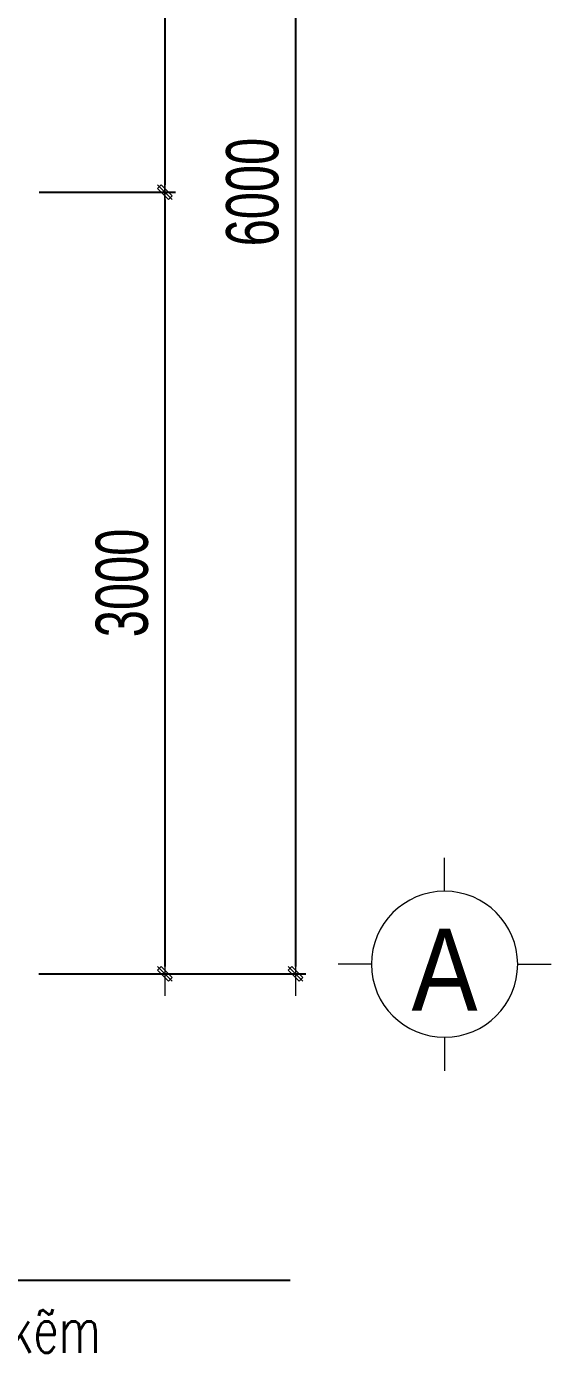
# Model space of a CAD drawing. Header units: millimetres. Extents: x -178395 to 493851, y -561170 to -280028.
# Drawn here: x 264440 to 266450, y -462380 to -457236 of the extents above; entities that cross this region are included whole.
import ezdxf
from ezdxf.enums import TextEntityAlignment as Align

# ---------------------------------------------------------------- set-up
doc = ezdxf.new("R2010")
doc.units = ezdxf.units.MM
doc.header["$MEASUREMENT"] = 0
doc.header["$PDMODE"] = 32
doc.layers.get('Defpoints').update_dxf_attribs({"color": 1})
for name, color, linetype, lineweight in [('LC Dim', 8, 'Continuous', 18), ('LC ISO', 153, 'Continuous', 13), ('LC Net manh', 133, 'Continuous', 5), ('LC Text1', 3, 'Continuous', 20)]:
    doc.layers.add(name, color=color, linetype=linetype, lineweight=lineweight)
doc.styles.add('HOATBIF', font='hoatbif.shx', dxfattribs={"width": 0.7})
doc.styles.add('LC 1', font='VHAVANB.TTF')
doc.styles.add('LC 3', font='vnsimli.shx', dxfattribs={"width": 0.75})
doc.dimstyles.new('DIM CHUAN', dxfattribs={"dimscale": 60, "dimtxt": 2.5, "dimasz": 0.35, "dimexe": 0.5, "dimexo": 0, "dimgap": 0.8, "dimtad": 1, "dimdec": 0, "dimzin": 0, "dimdsep": 46, "dimtxsty": 'HOATBIF', "dimblk1": 'DOT', "dimblk2": 'DOT', "dimsah": 1, "dimcen": -1, "dimdle": 1, "dimclrd": 256, "dimclre": 256, "dimclrt": 4, "dimadec": 3, "dimazin": 2, "dimtfac": 0.333333, "dimtdec": 0, "dimtix": 1, "dimtmove": 2, "dimatfit": 3, "dimldrblk": 'DOT', "dimfxl": 1, "dimtvp": 0.833333, "dimtolj": 1, "dimtzin": 0, "dimarcsym": 0})
doc.dimstyles.new('mb', dxfattribs={"dimscale": 71, "dimtxt": 2.5, "dimasz": 0.35, "dimexe": 0.5, "dimexo": 0, "dimgap": 0.8, "dimtad": 1, "dimdec": 0, "dimzin": 0, "dimdsep": 46, "dimtxsty": 'HOATBIF', "dimblk1": 'DOT', "dimblk2": 'DOT', "dimsah": 1, "dimcen": -1, "dimdle": 1, "dimclrd": 256, "dimclre": 256, "dimclrt": 4, "dimadec": 3, "dimazin": 2, "dimtfac": 0.333333, "dimtdec": 0, "dimtix": 1, "dimtmove": 2, "dimatfit": 3, "dimldrblk": 'DOT', "dimfxl": 1, "dimtvp": 0.833333, "dimtolj": 1, "dimtzin": 0, "dimarcsym": 0})

# ---------------------------------------------------------------- blocks, each defined once
blk = doc.blocks.new('DOT')
at = {"layer": 'LC Dim'}
blk.add_line((-3, 0), (3, 0), dxfattribs=at)
at = {"layer": 'LC Dim', "color": 4}
blk.add_line((-1, -1), (1, 1), dxfattribs=at)
blk.add_lwpolyline([(0.5, 1), (-1, -0.5), (-0.5, -1), (1, 0.5)], close=True, dxfattribs=at)
blk = doc.blocks.new('*D601')
at = {"layer": 'Defpoints', "color": 0, "ltscale": 2, "transparency": 16777216}
for p in [(264486.9, -454870.4), (264486.9, -460870.4), (265469.4, -460870.4)]:
    blk.add_point(p, dxfattribs=at)
at = {"layer": 'LC Dim', "lineweight": -2, "ltscale": 2, "transparency": 16777216}
for p, q in [((264486.9, -454870.4), (265509.4, -454870.4)), ((265469.4, -454898.4), (265469.4, -460842.4)), ((264486.9, -460870.4), (265509.4, -460870.4))]:
    blk.add_line(p, q, dxfattribs=at)
at = {"layer": 'LC Dim', "lineweight": -2, "ltscale": 2, "transparency": 16777216, "xscale": 28, "yscale": 28, "zscale": 28}
for p, rotation in [((265469.4, -454870.4), 90), ((265469.4, -460870.4), 270)]:
    blk.add_blockref('DOT', p, dxfattribs=dict(at, rotation=rotation))
at = {"layer": 'LC Dim', "color": 4, "ltscale": 2, "transparency": 16777216, "insert": (265305.4, -457870.4), "char_height": 200, "attachment_point": 5, "rotation": 90, "style": 'HOATBIF'}
blk.add_mtext('\\A1;6000', dxfattribs=at)
blk = doc.blocks.new('_Dot')
at = {"color": 0, "linetype": 'ByBlock', "lineweight": -2}
blk.add_line((-0.5, 0), (-1, 0), dxfattribs=at)
at = {"color": 0, "linetype": 'ByBlock', "const_width": 0.5}
blk.add_lwpolyline([(-0.25, 0, 1), (0.25, 0, 1)], format="xyb", close=True, dxfattribs=at)
blk = doc.blocks.new('*D605')
at = {"layer": 'Defpoints', "color": 0, "ltscale": 2, "transparency": 16777216}
for p in [(264486.9, -454870.4), (264486.9, -457870.4), (264969.4, -457870.4)]:
    blk.add_point(p, dxfattribs=at)
at = {"layer": 'LC Dim', "lineweight": -2, "ltscale": 2, "transparency": 16777216}
for p, q in [((264486.9, -454870.4), (265009.4, -454870.4)), ((264969.4, -454898.4), (264969.4, -457842.4)), ((264486.9, -457870.4), (265009.4, -457870.4))]:
    blk.add_line(p, q, dxfattribs=at)
at = {"layer": 'LC Dim', "lineweight": -2, "ltscale": 2, "transparency": 16777216, "xscale": 28, "yscale": 28, "zscale": 28}
for p, rotation in [((264969.4, -454870.4), 90), ((264969.4, -457870.4), 270)]:
    blk.add_blockref('DOT', p, dxfattribs=dict(at, rotation=rotation))
at = {"layer": 'LC Dim', "color": 4, "ltscale": 2, "transparency": 16777216, "insert": (264805.4, -456370.4), "char_height": 200, "attachment_point": 5, "rotation": 90, "style": 'HOATBIF'}
blk.add_mtext('\\A1;3000', dxfattribs=at)
blk = doc.blocks.new('*D606')
at = {"layer": 'Defpoints', "color": 0, "ltscale": 2, "transparency": 16777216}
for p in [(264486.9, -457870.4), (264486.4, -460870.4), (264969.4, -460870.4)]:
    blk.add_point(p, dxfattribs=at)
at = {"layer": 'LC Dim', "lineweight": -2, "ltscale": 2, "transparency": 16777216}
for p, q in [((264486.9, -457870.4), (265009.4, -457870.4)), ((264969.4, -457898.4), (264969.4, -460842.4)), ((264486.4, -460870.4), (265009.4, -460870.4))]:
    blk.add_line(p, q, dxfattribs=at)
at = {"layer": 'LC Dim', "lineweight": -2, "ltscale": 2, "transparency": 16777216, "xscale": 28, "yscale": 28, "zscale": 28}
for p, rotation in [((264969.4, -457870.4), 90), ((264969.4, -460870.4), 270)]:
    blk.add_blockref('DOT', p, dxfattribs=dict(at, rotation=rotation))
at = {"layer": 'LC Dim', "color": 4, "ltscale": 2, "transparency": 16777216, "insert": (264805.4, -459370.4), "char_height": 200, "attachment_point": 5, "rotation": 90, "style": 'HOATBIF'}
blk.add_mtext('\\A1;3000', dxfattribs=at)
blk = doc.blocks.new('TTRUC')
at = {"layer": 'LC ISO'}
for p, q in [((0, 6.95), (0, 10.13)), ((-6.95, 0), (-10.13, 0)), ((6.95, 0), (10.13, 0)), ((0, -6.95), (0, -10.13))]:
    blk.add_line(p, q, dxfattribs=at)
at = {"layer": 'LC Net manh'}
blk.add_circle((0, 0), 6.95, dxfattribs=at)

msp = doc.modelspace()

# ---------------------------------------------------------------- block references
at = {"layer": 'LC ISO', "xscale": -40.31376784078886, "yscale": 40.31376784078886, "zscale": 40.31376784078886, "rotation": 180.0000000000055}
msp.add_blockref('TTRUC', (266041.3, -460833.9), dxfattribs=at)

# ---------------------------------------------------------------- texts
at = {"layer": 'LC Text1', "ltscale": 0.2, "style": 'LC 1', "width": 0.9}
msp.add_text('A', height=315.7, dxfattribs=at).set_placement((266041.3, -461107.2), align=Align.BOTTOM_CENTER)
at = {"layer": 'LC Text1', "color": 3, "style": 'LC 3', "width": 0.7}
msp.add_text('20X20X1.2 l=7.43M; a=270 m¹ kÏm', height=181, dxfattribs=at).set_placement((261515.9, -462325.1))

# ---------------------------------------------------------------- dimensions: what is measured, and where the dimension line sits
at = {"layer": 'LC Dim', "ltscale": 2}
for base, p1, p2, picture, middle in [((265469.4, -460870.4), (264486.9, -454870.4), (264486.9, -460870.4), '*D601', (265305.4, -457870.4)), ((264969.4, -457870.4), (264486.9, -454870.4), (264486.9, -457870.4), '*D605', (264805.4, -456370.4)), ((264969.4, -460870.4), (264486.9, -457870.4), (264486.4, -460870.4), '*D606', (264805.4, -459370.4))]:
    dim = msp.add_linear_dim(base=base, p1=p1, p2=p2, angle=90, dimstyle='DIM CHUAN', override={"dimscale": 80}, dxfattribs=at)
    dim.commit()
    dim.dimension.update_dxf_attribs({"geometry": picture, "text_midpoint": middle})

# ---------------------------------------------------------------- leaders
msp.add_leader([(261289, -454330.4), (261289, -462045.8), (265449.9, -462045.8)], dimstyle='mb', dxfattribs=at)

doc.saveas('drawing.dxf')
